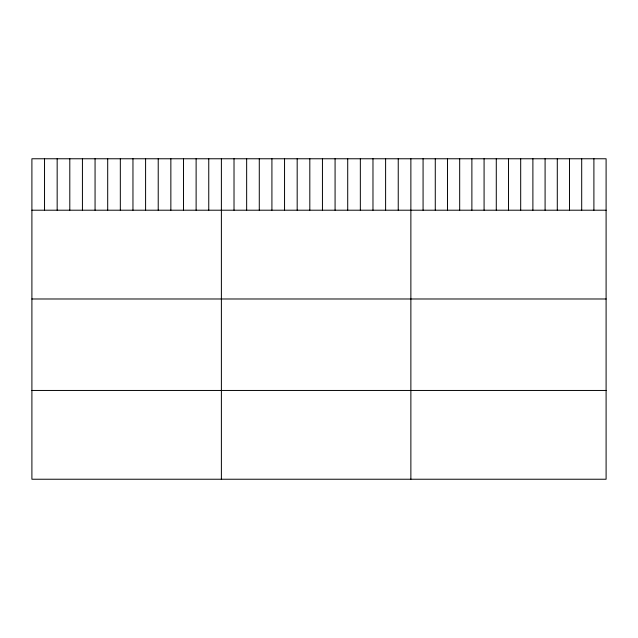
<?xml version="1.0" encoding="UTF-8"?>
<svg xmlns="http://www.w3.org/2000/svg" width="638" height="638" viewBox="0 0 638 638"><rect width="100%" height="100%" fill="white"/><g stroke="black" fill="none" stroke-linecap="round" stroke-linejoin="round"><path stroke-width="0.96" d="M606.1 210.205L606.1 479.234L31.9 479.234L31.9 158.766L606.1 158.766L606.1 210.205L31.9 210.205M31.9 298.983L606.1 298.983M31.9 390.456L606.1 390.456M593.898 158.766L593.898 210.205M581.697 158.766L581.697 210.205M569.495 158.766L569.495 210.205M557.293 158.766L557.293 210.205M545.091 158.766L545.091 210.205M532.889 158.766L532.889 210.205M520.688 158.766L520.688 210.205M508.486 158.766L508.486 210.205M496.284 158.766L496.284 210.205M484.082 158.766L484.082 210.205M471.881 158.766L471.881 210.205M459.679 158.766L459.679 210.205M447.477 158.766L447.477 210.205M435.275 158.766L435.275 210.205M423.074 158.766L423.074 210.205M410.872 158.766L410.872 479.234M398.24 158.766L398.24 210.205M385.607 158.766L385.607 210.205M372.975 158.766L372.975 210.205M360.342 158.766L360.342 210.205M347.71 158.766L347.71 210.205M335.078 158.766L335.078 210.205M322.445 158.766L322.445 210.205M309.813 158.766L309.813 210.205M297.18 158.766L297.18 210.205M284.548 158.766L284.548 210.205M271.916 158.766L271.916 210.205M259.283 158.766L259.283 210.205M246.651 158.766L246.651 210.205M234.018 158.766L234.018 210.205M221.386 158.766L221.386 479.234M208.754 158.766L208.754 210.205M196.121 158.766L196.121 210.205M183.489 158.766L183.489 210.205M170.856 158.766L170.856 210.205M158.224 158.766L158.224 210.205M145.592 158.766L145.592 210.205M132.959 158.766L132.959 210.205M120.327 158.766L120.327 210.205M107.694 158.766L107.694 210.205M95.062 158.766L95.062 210.205M82.43 158.766L82.43 210.205M69.797 158.766L69.797 210.205M57.165 158.766L57.165 210.205M44.532 158.766L44.532 210.205"/></g></svg>
